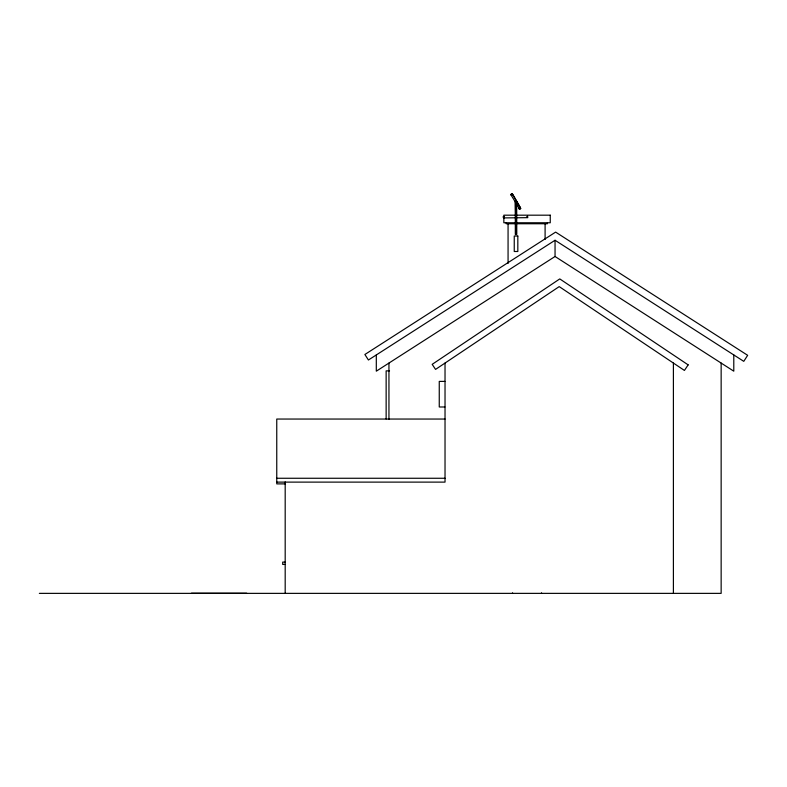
<?xml version="1.0" encoding="UTF-8"?>
<svg xmlns="http://www.w3.org/2000/svg" width="787" height="787" viewBox="0 0 787 787"><rect width="100%" height="100%" fill="white"/><g stroke="black" fill="none" stroke-linecap="round" stroke-linejoin="round"><path stroke-width="1.18" d="M526.641 216.799L527.634 216.258L527.772 217.655L503.739 217.91C501.388 215.972 506.09 215.972 503.739 217.91M512.13 194.832L512.74 194.556L520.738 208.417L519.617 209.135L510.773 194.517L512.307 193.632L520.305 207.493L518.771 208.378L519.577 207.994M519.204 209.303L519.941 208.801M516.626 202.426L516.774 201.354L515.77 200.951M512.288 193.661L510.812 194.517M520.719 208.447L520.01 208.919M555.051 240.261L368.424 360.003L364.883 354.494L555.622 232.106L747.65 355.311L743.774 361.351L555.051 240.261L555.051 256.493L376.304 371.179L376.304 354.947M511.934 194.94L511.216 195.412L512.003 195.058M519.509 207.876L520.305 207.493M516.233 202.653L515.121 201.806M515.8 201.865L516.921 201.865M516.626 204.718L516.626 234.516L515.416 234.516L515.416 202.338L515.879 234.516M389.545 370.864L386.142 370.864L386.142 418.969M444.891 381.4L439.254 381.4L439.254 406.987L444.891 406.987M445.029 419.048L276.758 419.048L276.758 483.887L285.356 483.887M276.758 478.26L445.029 478.26M276.758 482.116L445.029 482.116L445.029 363.063M284.953 562.085L282.69 562.085L282.69 564.427L284.953 564.427M191.448 593.211L246.665 593.211M39.35 593.368L721.148 593.368L721.148 363.063M555.051 256.493L733.789 371.179L733.789 354.947M673.397 363.063L673.397 593.368M547.437 222.77L547.437 223.744L506.189 223.744L506.189 222.77M545.096 223.744L545.096 239.425M541.545 592.877L541.545 593.368M516.469 202.338L516.567 234.516M516.341 202.338L516.341 234.516M516.193 202.338L516.193 234.516M516.036 202.338L516.036 234.516M515.603 202.338L515.603 234.516M515.446 202.338L515.505 234.516M512.553 592.877L512.553 593.368M508.068 223.744L508.068 263.429M388.945 363.063L388.945 419.412M285.189 481.89L285.189 593.368M688.153 364.873L684.424 370.441L559.213 286.606L435.565 369.398L432.181 364.342L559.773 278.913L688.153 364.873M550.251 215.185L503.847 215.185L503.847 222.77L550.251 222.77L550.251 215.185M517.826 236.031L514.245 236.031L514.245 251.496L517.826 251.496L517.826 236.031"/></g></svg>
